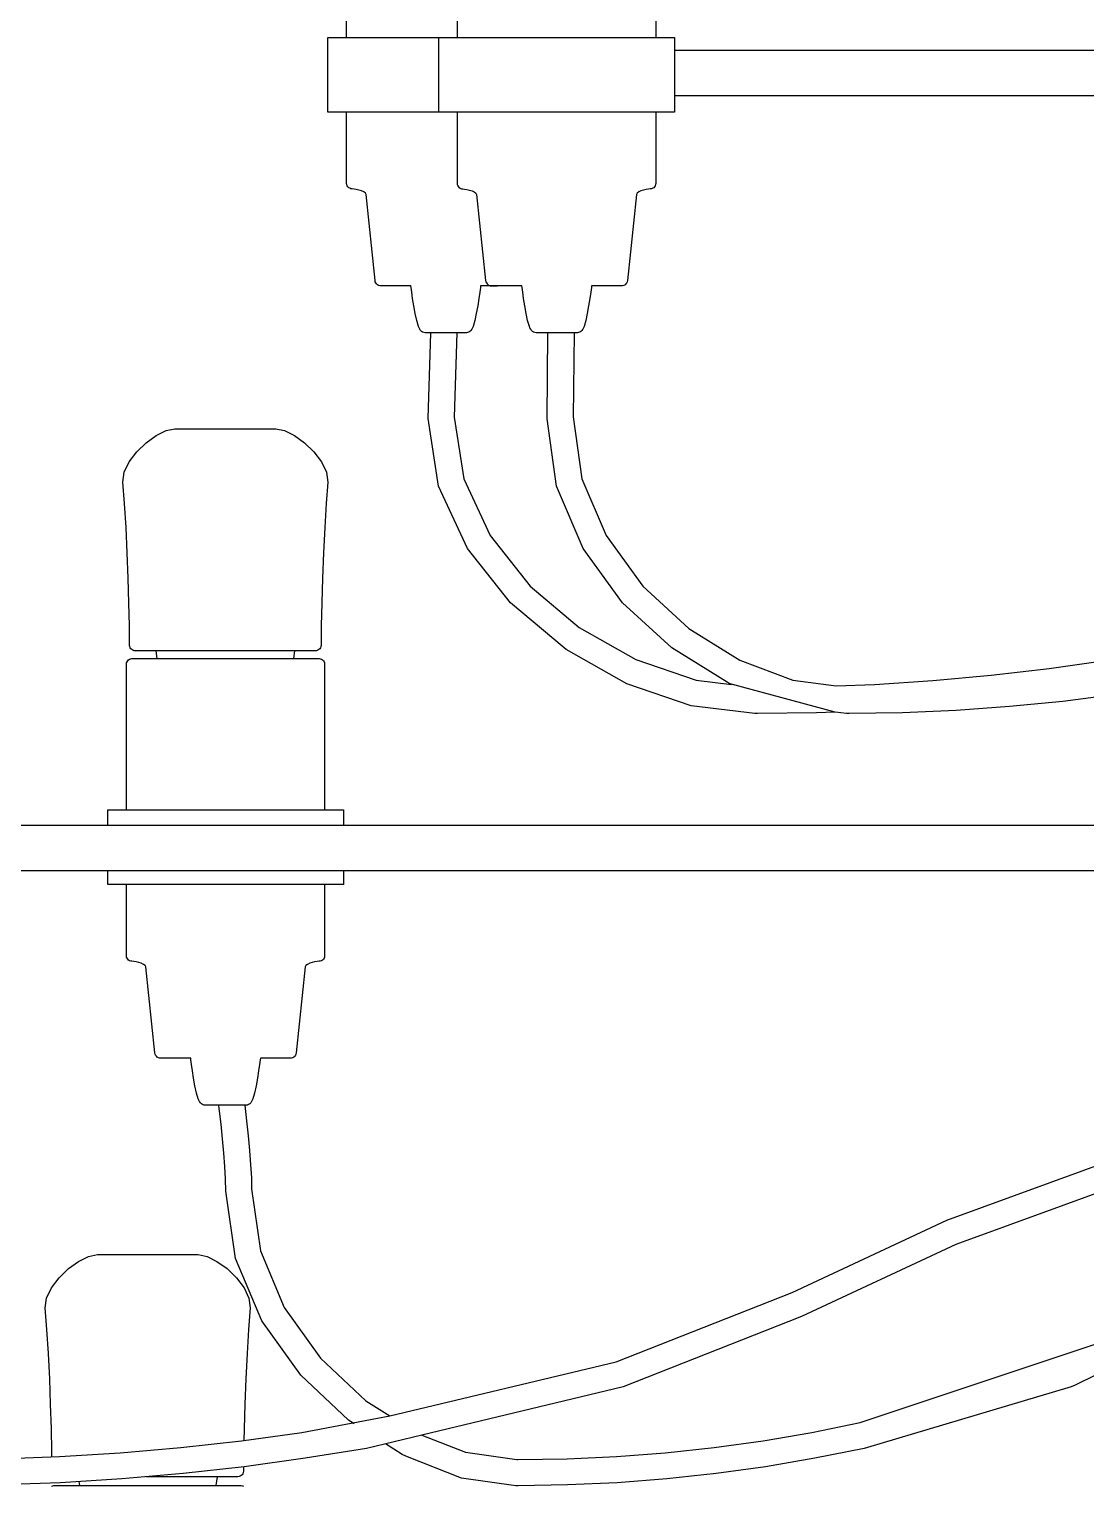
# Model space of a CAD drawing. Header units: millimetres. Extents: x 112 to 8820, y -2365 to 5002.
# Drawn here: x 1287.5 to 1413.1, y -438.8 to -265.7 of the extents above; entities that cross this region are included whole.
import ezdxf

# ---------------------------------------------------------------- set-up
doc = ezdxf.new("R2010")
doc.units = ezdxf.units.MM

# ---------------------------------------------------------------- blocks, each defined once
blk = doc.blocks.new('2097-30_el')
at = {"extrusion": (-1.84531e-18, -0.001462, 0.999999)}
for p, q in [((-30.821, 39.732, 0.058), (-30.821, 41.465, 0.061)), ((-27.147, 41.465, 0.061), (-27.147, 39.732, 0.058)), ((-30.821, 38.001, 0.056), (-30.821, 38.845, 0.057)), ((-27.147, 38.845, 0.057), (-27.147, 38.001, 0.056)), ((-30.819, 37.986, 0.056), (-30.821, 38.001, 0.056)), ((-30.814, 37.972, 0.056), (-30.819, 37.986, 0.056)), ((-30.806, 37.96, 0.056), (-30.814, 37.972, 0.056)), ((-30.796, 37.949, 0.055), (-30.806, 37.96, 0.056)), ((-30.784, 37.942, 0.055), (-30.796, 37.949, 0.055)), ((-30.77, 37.937, 0.055), (-30.784, 37.942, 0.055)), ((-30.755, 37.935, 0.055), (-30.77, 37.937, 0.055)), ((-30.733, 37.933, 0.055), (-30.755, 37.935, 0.055)), ((-30.706, 37.929, 0.055), (-30.733, 37.933, 0.055)), ((-30.675, 37.921, 0.055), (-30.706, 37.929, 0.055)), ((-30.644, 37.911, 0.055), (-30.675, 37.921, 0.055)), ((-30.618, 37.899, 0.055), (-30.644, 37.911, 0.055)), ((-27.324, 37.911, 0.055), (-27.35, 37.899, 0.055)), ((-27.293, 37.921, 0.055), (-27.324, 37.911, 0.055)), ((-27.262, 37.929, 0.055), (-27.293, 37.921, 0.055)), ((-27.235, 37.933, 0.055), (-27.262, 37.929, 0.055)), ((-27.213, 37.935, 0.055), (-27.235, 37.933, 0.055)), ((-27.198, 37.937, 0.055), (-27.213, 37.935, 0.055)), ((-27.184, 37.942, 0.055), (-27.198, 37.937, 0.055)), ((-27.172, 37.949, 0.055), (-27.184, 37.942, 0.055)), ((-27.161, 37.96, 0.056), (-27.172, 37.949, 0.055)), ((-27.154, 37.972, 0.056), (-27.161, 37.96, 0.056)), ((-27.149, 37.986, 0.056), (-27.154, 37.972, 0.056)), ((-27.147, 38.001, 0.056), (-27.149, 37.986, 0.056)), ((-30.598, 37.885, 0.055), (-30.618, 37.899, 0.055)), ((-30.59, 37.87, 0.055), (-30.598, 37.885, 0.055)), ((-30.484, 36.847, 0.054), (-30.59, 37.87, 0.055)), ((-27.378, 37.87, 0.055), (-27.484, 36.847, 0.054)), ((-27.37, 37.885, 0.055), (-27.378, 37.87, 0.055)), ((-27.35, 37.899, 0.055), (-27.37, 37.885, 0.055)), ((-30.481, 36.832, 0.054), (-30.484, 36.847, 0.054)), ((-30.474, 36.818, 0.054), (-30.481, 36.832, 0.054)), ((-30.465, 36.806, 0.054), (-30.474, 36.818, 0.054)), ((-30.454, 36.796, 0.054), (-30.465, 36.806, 0.054)), ((-30.441, 36.789, 0.054), (-30.454, 36.796, 0.054)), ((-30.427, 36.784, 0.054), (-30.441, 36.789, 0.054)), ((-30.411, 36.782, 0.054), (-30.427, 36.784, 0.054)), ((-30.397, 36.782, 0.054), (-30.411, 36.782, 0.054)), ((-30.349, 36.782, 0.054), (-30.397, 36.782, 0.054)), ((-30.27, 36.782, 0.054), (-30.349, 36.782, 0.054)), ((-30.164, 36.782, 0.054), (-30.27, 36.782, 0.054)), ((-30.057, 36.782, 0.054), (-30.164, 36.782, 0.054)), ((-30.055, 36.763, 0.054), (-30.057, 36.782, 0.054)), ((-30.048, 36.71, 0.054), (-30.055, 36.763, 0.054)), ((-30.037, 36.635, 0.054), (-30.048, 36.71, 0.054)), ((-29.239, 36.71, 0.054), (-29.25, 36.635, 0.054)), ((-29.232, 36.763, 0.054), (-29.239, 36.71, 0.054)), ((-29.229, 36.782, 0.054), (-29.232, 36.763, 0.054)), ((-29.136, 36.782, 0.054), (-29.229, 36.782, 0.054)), ((-29.093, 36.782, 0.054), (-29.136, 36.782, 0.054)), ((-29.078, 36.782, 0.054), (-29.093, 36.782, 0.054)), ((-29.03, 36.782, 0.054), (-29.078, 36.782, 0.054)), ((-28.951, 36.782, 0.054), (-29.03, 36.782, 0.054)), ((-28.845, 36.782, 0.054), (-28.951, 36.782, 0.054)), ((-28.739, 36.782, 0.054), (-28.845, 36.782, 0.054)), ((-28.736, 36.763, 0.054), (-28.739, 36.782, 0.054)), ((-28.729, 36.71, 0.054), (-28.736, 36.763, 0.054)), ((-28.718, 36.635, 0.054), (-28.729, 36.71, 0.054)), ((-27.92, 36.71, 0.054), (-27.931, 36.635, 0.054)), ((-27.913, 36.763, 0.054), (-27.92, 36.71, 0.054)), ((-27.91, 36.782, 0.054), (-27.913, 36.763, 0.054)), ((-27.817, 36.782, 0.054), (-27.91, 36.782, 0.054)), ((-27.708, 36.782, 0.054), (-27.817, 36.782, 0.054)), ((-27.627, 36.782, 0.054), (-27.708, 36.782, 0.054)), ((-27.575, 36.782, 0.054), (-27.627, 36.782, 0.054)), ((-27.556, 36.782, 0.054), (-27.575, 36.782, 0.054)), ((-27.541, 36.784, 0.054), (-27.556, 36.782, 0.054)), ((-27.526, 36.789, 0.054), (-27.541, 36.784, 0.054)), ((-27.513, 36.796, 0.054), (-27.526, 36.789, 0.054)), ((-27.502, 36.806, 0.054), (-27.513, 36.796, 0.054)), ((-27.493, 36.818, 0.054), (-27.502, 36.806, 0.054)), ((-27.487, 36.832, 0.054), (-27.493, 36.818, 0.054)), ((-27.484, 36.847, 0.054), (-27.487, 36.832, 0.054)), ((-30.023, 36.547, 0.053), (-30.037, 36.635, 0.054)), ((-30.007, 36.455, 0.053), (-30.023, 36.547, 0.053)), ((-29.263, 36.547, 0.053), (-29.28, 36.455, 0.053)), ((-29.25, 36.635, 0.054), (-29.263, 36.547, 0.053)), ((-28.704, 36.547, 0.053), (-28.718, 36.635, 0.054)), ((-28.688, 36.455, 0.053), (-28.704, 36.547, 0.053)), ((-27.945, 36.547, 0.053), (-27.961, 36.455, 0.053)), ((-27.931, 36.635, 0.054), (-27.945, 36.547, 0.053)), ((-29.988, 36.37, 0.053), (-30.007, 36.455, 0.053)), ((-29.969, 36.301, 0.053), (-29.988, 36.37, 0.053)), ((-29.298, 36.37, 0.053), (-29.318, 36.301, 0.053)), ((-29.28, 36.455, 0.053), (-29.298, 36.37, 0.053)), ((-28.67, 36.37, 0.053), (-28.688, 36.455, 0.053)), ((-28.65, 36.301, 0.053), (-28.67, 36.37, 0.053)), ((-27.98, 36.37, 0.053), (-27.999, 36.301, 0.053)), ((-27.961, 36.455, 0.053), (-27.98, 36.37, 0.053)), ((-29.961, 36.284, 0.053), (-29.969, 36.301, 0.053)), ((-29.953, 36.268, 0.053), (-29.961, 36.284, 0.053)), ((-29.942, 36.254, 0.053), (-29.953, 36.268, 0.053)), ((-29.93, 36.242, 0.053), (-29.942, 36.254, 0.053)), ((-29.918, 36.233, 0.053), (-29.93, 36.242, 0.053)), ((-29.903, 36.228, 0.053), (-29.918, 36.233, 0.053)), ((-29.888, 36.226, 0.053), (-29.903, 36.228, 0.053)), ((-29.884, 36.226, 0.053), (-29.888, 36.226, 0.053)), ((-29.868, 36.226, 0.053), (-29.884, 36.226, 0.053)), ((-29.843, 36.226, 0.053), (-29.868, 36.226, 0.053)), ((-29.809, 36.226, 0.053), (-29.843, 36.226, 0.053)), ((-29.768, 36.226, 0.053), (-29.809, 36.226, 0.053)), ((-29.722, 36.226, 0.053), (-29.768, 36.226, 0.053)), ((-29.672, 36.226, 0.053), (-29.722, 36.226, 0.053)), ((-29.621, 36.226, 0.053), (-29.672, 36.226, 0.053)), ((-29.57, 36.226, 0.053), (-29.621, 36.226, 0.053)), ((-29.523, 36.226, 0.053), (-29.57, 36.226, 0.053)), ((-29.481, 36.226, 0.053), (-29.523, 36.226, 0.053)), ((-29.447, 36.226, 0.053), (-29.481, 36.226, 0.053)), ((-29.42, 36.226, 0.053), (-29.447, 36.226, 0.053)), ((-29.404, 36.226, 0.053), (-29.42, 36.226, 0.053)), ((-29.398, 36.226, 0.053), (-29.404, 36.226, 0.053)), ((-29.383, 36.228, 0.053), (-29.398, 36.226, 0.053)), ((-29.369, 36.233, 0.053), (-29.383, 36.228, 0.053)), ((-29.356, 36.242, 0.053), (-29.369, 36.233, 0.053)), ((-29.344, 36.254, 0.053), (-29.356, 36.242, 0.053)), ((-29.334, 36.268, 0.053), (-29.344, 36.254, 0.053)), ((-29.325, 36.284, 0.053), (-29.334, 36.268, 0.053)), ((-29.318, 36.301, 0.053), (-29.325, 36.284, 0.053)), ((-28.643, 36.284, 0.053), (-28.65, 36.301, 0.053)), ((-28.634, 36.268, 0.053), (-28.643, 36.284, 0.053)), ((-28.624, 36.254, 0.053), (-28.634, 36.268, 0.053)), ((-28.612, 36.242, 0.053), (-28.624, 36.254, 0.053)), ((-28.599, 36.233, 0.053), (-28.612, 36.242, 0.053)), ((-28.585, 36.228, 0.053), (-28.599, 36.233, 0.053)), ((-28.57, 36.226, 0.053), (-28.585, 36.228, 0.053)), ((-28.565, 36.226, 0.053), (-28.57, 36.226, 0.053)), ((-28.55, 36.226, 0.053), (-28.565, 36.226, 0.053)), ((-28.525, 36.226, 0.053), (-28.55, 36.226, 0.053)), ((-28.491, 36.226, 0.053), (-28.525, 36.226, 0.053)), ((-28.45, 36.226, 0.053), (-28.491, 36.226, 0.053)), ((-28.403, 36.226, 0.053), (-28.45, 36.226, 0.053)), ((-28.353, 36.226, 0.053), (-28.403, 36.226, 0.053)), ((-28.302, 36.226, 0.053), (-28.353, 36.226, 0.053)), ((-28.252, 36.226, 0.053), (-28.302, 36.226, 0.053)), ((-28.204, 36.226, 0.053), (-28.252, 36.226, 0.053)), ((-28.163, 36.226, 0.053), (-28.204, 36.226, 0.053)), ((-28.128, 36.226, 0.053), (-28.163, 36.226, 0.053)), ((-28.102, 36.226, 0.053), (-28.128, 36.226, 0.053)), ((-28.085, 36.226, 0.053), (-28.102, 36.226, 0.053)), ((-28.079, 36.226, 0.053), (-28.085, 36.226, 0.053)), ((-28.064, 36.228, 0.053), (-28.079, 36.226, 0.053)), ((-28.05, 36.233, 0.053), (-28.064, 36.228, 0.053)), ((-28.037, 36.242, 0.053), (-28.05, 36.233, 0.053)), ((-28.026, 36.254, 0.053), (-28.037, 36.242, 0.053)), ((-28.015, 36.268, 0.053), (-28.026, 36.254, 0.053)), ((-28.006, 36.284, 0.053), (-28.015, 36.268, 0.053)), ((-27.999, 36.301, 0.053), (-28.006, 36.284, 0.053))]:
    blk.add_line(p, q, dxfattribs=at)
at = {"extrusion": (1.84531e-18, -0.001462, 0.999999)}
for p, q in [((-29.508, 41.465, 0.061), (-29.508, 39.732, 0.058)), ((-29.508, 38.845, 0.057), (-29.508, 38.001, 0.056)), ((-29.508, 38.001, 0.056), (-29.506, 37.986, 0.056)), ((-29.506, 37.986, 0.056), (-29.501, 37.972, 0.056)), ((-29.501, 37.972, 0.056), (-29.493, 37.96, 0.056)), ((-29.493, 37.96, 0.056), (-29.483, 37.949, 0.055)), ((-29.483, 37.949, 0.055), (-29.471, 37.942, 0.055)), ((-29.471, 37.942, 0.055), (-29.457, 37.937, 0.055)), ((-29.457, 37.937, 0.055), (-29.442, 37.935, 0.055)), ((-29.442, 37.935, 0.055), (-29.42, 37.933, 0.055)), ((-29.42, 37.933, 0.055), (-29.393, 37.929, 0.055)), ((-29.393, 37.929, 0.055), (-29.362, 37.921, 0.055)), ((-29.362, 37.921, 0.055), (-29.331, 37.911, 0.055)), ((-29.331, 37.911, 0.055), (-29.305, 37.899, 0.055)), ((-29.305, 37.899, 0.055), (-29.285, 37.885, 0.055)), ((-29.285, 37.885, 0.055), (-29.277, 37.87, 0.055)), ((-29.277, 37.87, 0.055), (-29.171, 36.847, 0.054)), ((-29.171, 36.847, 0.054), (-29.168, 36.832, 0.054)), ((-29.168, 36.832, 0.054), (-29.161, 36.818, 0.054)), ((-29.161, 36.818, 0.054), (-29.153, 36.806, 0.054)), ((-29.153, 36.806, 0.054), (-29.141, 36.796, 0.054)), ((-29.141, 36.796, 0.054), (-29.129, 36.789, 0.054)), ((-29.129, 36.789, 0.054), (-29.114, 36.784, 0.054)), ((-29.114, 36.784, 0.054), (-29.099, 36.782, 0.054)), ((-29.099, 36.782, 0.054), (-29.08, 36.782, 0.054)), ((-29.08, 36.782, 0.054), (-29.028, 36.782, 0.054))]:
    blk.add_line(p, q, dxfattribs=at)
at = {"extrusion": (2.53485e-19, -0.001462, 0.999999)}
for p, q in [((-31.044, 38.845, 0.057), (-31.044, 39.732, 0.058)), ((-31.044, 39.732, 0.058), (-31.017, 39.732, 0.058)), ((-31.044, 38.845, 0.057), (-31.044, 39.732, 0.058)), ((-31.044, 39.732, 0.058), (-31.017, 39.732, 0.058)), ((-31.017, 39.732, 0.058), (-30.93, 39.732, 0.058)), ((-31.017, 39.732, 0.058), (-30.93, 39.732, 0.058)), ((-30.93, 39.732, 0.058), (-30.786, 39.732, 0.058)), ((-30.93, 39.732, 0.058), (-30.786, 39.732, 0.058)), ((-30.786, 39.732, 0.058), (-30.593, 39.732, 0.058)), ((-30.786, 39.732, 0.058), (-30.593, 39.732, 0.058)), ((-30.593, 39.732, 0.058), (-30.358, 39.732, 0.058)), ((-30.593, 39.732, 0.058), (-30.358, 39.732, 0.058)), ((-30.358, 39.732, 0.058), (-30.092, 39.732, 0.058)), ((-30.358, 39.732, 0.058), (-30.092, 39.732, 0.058)), ((-30.092, 39.732, 0.058), (-29.806, 39.732, 0.058)), ((-30.092, 39.732, 0.058), (-29.806, 39.732, 0.058)), ((-29.806, 39.732, 0.058), (-29.725, 39.732, 0.058)), ((-29.806, 39.732, 0.058), (-29.725, 39.732, 0.058)), ((-29.725, 39.732, 0.058), (-29.698, 39.732, 0.058)), ((-29.725, 39.732, 0.058), (-29.698, 39.732, 0.058)), ((-29.698, 39.732, 0.058), (-29.611, 39.732, 0.058)), ((-29.698, 39.732, 0.058), (-29.611, 39.732, 0.058)), ((-29.611, 39.732, 0.058), (-29.467, 39.732, 0.058)), ((-29.611, 39.732, 0.058), (-29.467, 39.732, 0.058)), ((-29.467, 39.732, 0.058), (-29.274, 39.732, 0.058)), ((-29.467, 39.732, 0.058), (-29.274, 39.732, 0.058)), ((-29.274, 39.732, 0.058), (-29.039, 39.732, 0.058)), ((-29.274, 39.732, 0.058), (-29.039, 39.732, 0.058)), ((-29.039, 39.732, 0.058), (-28.773, 39.732, 0.058)), ((-29.039, 39.732, 0.058), (-28.773, 39.732, 0.058)), ((-28.773, 39.732, 0.058), (-28.488, 39.732, 0.058)), ((-28.773, 39.732, 0.058), (-28.488, 39.732, 0.058)), ((-28.488, 39.732, 0.058), (-28.195, 39.732, 0.058)), ((-28.488, 39.732, 0.058), (-28.195, 39.732, 0.058)), ((-28.195, 39.732, 0.058), (-27.908, 39.732, 0.058)), ((-28.195, 39.732, 0.058), (-27.908, 39.732, 0.058)), ((-27.908, 39.732, 0.058), (-27.639, 39.732, 0.058)), ((-27.908, 39.732, 0.058), (-27.639, 39.732, 0.058)), ((-27.639, 39.732, 0.058), (-27.4, 39.732, 0.058)), ((-27.639, 39.732, 0.058), (-27.4, 39.732, 0.058)), ((-27.4, 39.732, 0.058), (-27.201, 39.732, 0.058)), ((-27.4, 39.732, 0.058), (-27.201, 39.732, 0.058)), ((-27.201, 39.732, 0.058), (-27.052, 39.732, 0.058)), ((-27.201, 39.732, 0.058), (-27.052, 39.732, 0.058)), ((-27.052, 39.732, 0.058), (-26.958, 39.732, 0.058)), ((-27.052, 39.732, 0.058), (-26.958, 39.732, 0.058)), ((-26.958, 39.732, 0.058), (-26.924, 39.732, 0.058)), ((-26.958, 39.732, 0.058), (-26.924, 39.732, 0.058)), ((-26.924, 39.732, 0.058), (-26.924, 39.582, 0.058)), ((-26.924, 39.732, 0.058), (-26.924, 38.845, 0.057)), ((-26.924, 39.582, 0.058), (-2.719, 39.582, 0.058)), ((-26.924, 39.582, 0.058), (-2.546, 39.582, 0.058)), ((-2.719, 39.041, 0.057), (-26.924, 39.041, 0.057)), ((-2.538, 39.041, 0.057), (-26.924, 39.041, 0.057)), ((-31.017, 38.845, 0.057), (-31.044, 38.845, 0.057)), ((-31.017, 38.845, 0.057), (-31.044, 38.845, 0.057)), ((-30.93, 38.845, 0.057), (-31.017, 38.845, 0.057)), ((-30.93, 38.845, 0.057), (-31.017, 38.845, 0.057)), ((-30.786, 38.845, 0.057), (-30.93, 38.845, 0.057)), ((-30.786, 38.845, 0.057), (-30.93, 38.845, 0.057)), ((-30.593, 38.845, 0.057), (-30.786, 38.845, 0.057)), ((-30.593, 38.845, 0.057), (-30.786, 38.845, 0.057)), ((-30.358, 38.845, 0.057), (-30.593, 38.845, 0.057)), ((-30.358, 38.845, 0.057), (-30.593, 38.845, 0.057)), ((-30.092, 38.845, 0.057), (-30.358, 38.845, 0.057)), ((-30.092, 38.845, 0.057), (-30.358, 38.845, 0.057)), ((-29.806, 38.845, 0.057), (-30.092, 38.845, 0.057)), ((-29.806, 38.845, 0.057), (-30.092, 38.845, 0.057)), ((-29.725, 38.845, 0.057), (-29.806, 38.845, 0.057)), ((-29.725, 38.845, 0.057), (-29.806, 38.845, 0.057)), ((-29.698, 38.845, 0.057), (-29.725, 38.845, 0.057)), ((-29.698, 38.845, 0.057), (-29.725, 38.845, 0.057)), ((-29.611, 38.845, 0.057), (-29.698, 38.845, 0.057)), ((-29.611, 38.845, 0.057), (-29.698, 38.845, 0.057)), ((-29.467, 38.845, 0.057), (-29.611, 38.845, 0.057)), ((-29.467, 38.845, 0.057), (-29.611, 38.845, 0.057)), ((-29.274, 38.845, 0.057), (-29.467, 38.845, 0.057)), ((-29.274, 38.845, 0.057), (-29.467, 38.845, 0.057)), ((-29.039, 38.845, 0.057), (-29.274, 38.845, 0.057)), ((-29.039, 38.845, 0.057), (-29.274, 38.845, 0.057)), ((-28.773, 38.845, 0.057), (-29.039, 38.845, 0.057)), ((-28.773, 38.845, 0.057), (-29.039, 38.845, 0.057)), ((-28.488, 38.845, 0.057), (-28.773, 38.845, 0.057)), ((-28.488, 38.845, 0.057), (-28.773, 38.845, 0.057)), ((-28.434, 38.845, 0.057), (-28.488, 38.845, 0.057)), ((-28.434, 38.845, 0.057), (-28.488, 38.845, 0.057)), ((-28.243, 38.845, 0.057), (-28.434, 38.845, 0.057)), ((-28.243, 38.845, 0.057), (-28.434, 38.845, 0.057)), ((-28.195, 38.845, 0.057), (-28.243, 38.845, 0.057)), ((-28.243, 38.845, 0.057), (-28.243, 38.845, 0.057)), ((-28.195, 38.845, 0.057), (-28.243, 38.845, 0.057)), ((-28.243, 38.845, 0.057), (-28.243, 38.845, 0.057)), ((-27.908, 38.845, 0.057), (-28.195, 38.845, 0.057)), ((-27.908, 38.845, 0.057), (-28.195, 38.845, 0.057)), ((-27.61, 38.845, 0.057), (-27.908, 38.845, 0.057)), ((-27.61, 38.845, 0.057), (-27.908, 38.845, 0.057)), ((-27.4, 38.845, 0.057), (-27.61, 38.845, 0.057)), ((-27.4, 38.845, 0.057), (-27.61, 38.845, 0.057)), ((-27.201, 38.845, 0.057), (-27.4, 38.845, 0.057)), ((-27.201, 38.845, 0.057), (-27.4, 38.845, 0.057)), ((-27.052, 38.845, 0.057), (-27.201, 38.845, 0.057)), ((-27.052, 38.845, 0.057), (-27.201, 38.845, 0.057)), ((-26.958, 38.845, 0.057), (-27.052, 38.845, 0.057)), ((-26.958, 38.845, 0.057), (-27.052, 38.845, 0.057)), ((-26.924, 38.845, 0.057), (-26.958, 38.845, 0.057)), ((-26.924, 38.845, 0.057), (-26.958, 38.845, 0.057)), ((-33.66, 30.376, 0.044), (-33.66, 30.556, 0.045)), ((-33.66, 30.556, 0.045), (-33.637, 30.556, 0.045)), ((-33.66, 30.376, 0.044), (-33.66, 30.556, 0.045)), ((-33.66, 30.556, 0.045), (-33.637, 30.556, 0.045)), ((-33.637, 30.556, 0.045), (-33.554, 30.556, 0.045)), ((-33.637, 30.556, 0.045), (-33.554, 30.556, 0.045)), ((-33.554, 30.556, 0.045), (-33.415, 30.556, 0.045)), ((-33.554, 30.556, 0.045), (-33.415, 30.556, 0.045)), ((-33.415, 30.556, 0.045), (-33.224, 30.556, 0.045)), ((-33.415, 30.556, 0.045), (-33.224, 30.556, 0.045)), ((-33.224, 30.556, 0.045), (-32.992, 30.556, 0.045)), ((-33.224, 30.556, 0.045), (-32.992, 30.556, 0.045)), ((-32.992, 30.556, 0.045), (-32.728, 30.556, 0.045)), ((-32.992, 30.556, 0.045), (-32.728, 30.556, 0.045)), ((-32.728, 30.556, 0.045), (-32.443, 30.556, 0.045)), ((-32.728, 30.556, 0.045), (-32.443, 30.556, 0.045)), ((-32.443, 30.556, 0.045), (-32.15, 30.556, 0.045)), ((-32.443, 30.556, 0.045), (-32.15, 30.556, 0.045)), ((-32.15, 30.556, 0.045), (-31.863, 30.556, 0.045)), ((-32.15, 30.556, 0.045), (-31.863, 30.556, 0.045)), ((-31.863, 30.556, 0.045), (-31.592, 30.556, 0.045)), ((-31.863, 30.556, 0.045), (-31.592, 30.556, 0.045)), ((-31.592, 30.556, 0.045), (-31.351, 30.556, 0.045)), ((-31.592, 30.556, 0.045), (-31.351, 30.556, 0.045)), ((-31.351, 30.556, 0.045), (-31.149, 30.556, 0.045)), ((-31.351, 30.556, 0.045), (-31.149, 30.556, 0.045)), ((-31.149, 30.556, 0.045), (-30.996, 30.556, 0.045)), ((-31.149, 30.556, 0.045), (-30.996, 30.556, 0.045)), ((-30.996, 30.556, 0.045), (-30.898, 30.556, 0.045)), ((-30.996, 30.556, 0.045), (-30.898, 30.556, 0.045)), ((-30.898, 30.556, 0.045), (-30.86, 30.556, 0.045)), ((-30.898, 30.556, 0.045), (-30.86, 30.556, 0.045)), ((-30.86, 30.556, 0.045), (-30.86, 30.376, 0.044)), ((-30.86, 30.556, 0.045), (-30.86, 30.376, 0.044)), ((-38.498, 30.376, 0.044), (-33.66, 30.376, 0.044)), ((-38.498, 30.376, 0.044), (-33.66, 30.376, 0.044)), ((-33.66, 30.376, 0.044), (-9.038, 30.376, 0.044)), ((-30.86, 30.376, 0.044), (-9.038, 30.376, 0.044)), ((-33.66, 29.835, 0.044), (-38.498, 29.835, 0.044)), ((-33.66, 29.835, 0.044), (-38.498, 29.835, 0.044)), ((-9.038, 29.835, 0.044), (-33.66, 29.835, 0.044)), ((-33.66, 29.669, 0.043), (-33.66, 29.835, 0.044)), ((-9.038, 29.835, 0.044), (-33.66, 29.835, 0.044)), ((-33.66, 29.669, 0.043), (-33.66, 29.835, 0.044)), ((-30.86, 29.835, 0.044), (-30.86, 29.669, 0.043)), ((-30.86, 29.835, 0.044), (-30.86, 29.669, 0.043)), ((-33.637, 29.669, 0.043), (-33.66, 29.669, 0.043)), ((-33.637, 29.669, 0.043), (-33.66, 29.669, 0.043)), ((-33.554, 29.669, 0.043), (-33.637, 29.669, 0.043)), ((-33.554, 29.669, 0.043), (-33.637, 29.669, 0.043)), ((-33.415, 29.669, 0.043), (-33.554, 29.669, 0.043)), ((-33.415, 29.669, 0.043), (-33.554, 29.669, 0.043)), ((-33.224, 29.669, 0.043), (-33.415, 29.669, 0.043)), ((-33.224, 29.669, 0.043), (-33.415, 29.669, 0.043)), ((-32.992, 29.669, 0.043), (-33.224, 29.669, 0.043)), ((-32.992, 29.669, 0.043), (-33.224, 29.669, 0.043)), ((-32.728, 29.669, 0.043), (-32.992, 29.669, 0.043)), ((-32.728, 29.669, 0.043), (-32.992, 29.669, 0.043)), ((-32.443, 29.669, 0.043), (-32.728, 29.669, 0.043)), ((-32.443, 29.669, 0.043), (-32.728, 29.669, 0.043)), ((-32.15, 29.669, 0.043), (-32.443, 29.669, 0.043)), ((-32.15, 29.669, 0.043), (-32.443, 29.669, 0.043)), ((-31.863, 29.669, 0.043), (-32.15, 29.669, 0.043)), ((-31.863, 29.669, 0.043), (-32.15, 29.669, 0.043)), ((-31.592, 29.669, 0.043), (-31.863, 29.669, 0.043)), ((-31.592, 29.669, 0.043), (-31.863, 29.669, 0.043)), ((-31.351, 29.669, 0.043), (-31.592, 29.669, 0.043)), ((-31.351, 29.669, 0.043), (-31.592, 29.669, 0.043)), ((-31.149, 29.669, 0.043), (-31.351, 29.669, 0.043)), ((-31.149, 29.669, 0.043), (-31.351, 29.669, 0.043)), ((-30.996, 29.669, 0.043), (-31.149, 29.669, 0.043)), ((-30.996, 29.669, 0.043), (-31.149, 29.669, 0.043)), ((-30.898, 29.669, 0.043), (-30.996, 29.669, 0.043)), ((-30.898, 29.669, 0.043), (-30.996, 29.669, 0.043)), ((-30.86, 29.669, 0.043), (-30.898, 29.669, 0.043)), ((-30.86, 29.669, 0.043), (-30.898, 29.669, 0.043))]:
    blk.add_line(p, q, dxfattribs=at)
at = {"extrusion": (-2.53485e-19, -0.001462, 0.999999)}
blk.add_line((-29.731, 39.732, 0.058), (-29.731, 38.845, 0.057), dxfattribs=at)
at = {"extrusion": (6.18747e-19, -0.001462, 0.999999)}
for p, q in [((-29.854, 35.207, 0.051), (-29.822, 36.226, 0.053)), ((-29.513, 36.226, 0.053), (-29.544, 35.224, 0.052)), ((-28.44, 35.205, 0.051), (-28.429, 36.226, 0.053)), ((-28.119, 36.226, 0.053), (-28.13, 35.226, 0.052)), ((-29.73, 34.403, 0.05), (-29.854, 35.207, 0.051)), ((-29.544, 35.224, 0.052), (-29.43, 34.489, 0.05)), ((-28.326, 34.403, 0.05), (-28.44, 35.205, 0.051)), ((-28.13, 35.226, 0.052), (-28.026, 34.49, 0.05)), ((-29.43, 34.489, 0.05), (-29.117, 33.816, 0.049)), ((-28.026, 34.49, 0.05), (-27.739, 33.816, 0.049)), ((-29.386, 33.664, 0.049), (-29.73, 34.403, 0.05)), ((-28.011, 33.663, 0.049), (-28.326, 34.403, 0.05)), ((-29.117, 33.816, 0.049), (-28.64, 33.215, 0.049)), ((-27.739, 33.816, 0.049), (-27.302, 33.216, 0.049)), ((-28.873, 33.018, 0.048), (-29.386, 33.664, 0.049)), ((-27.541, 33.016, 0.048), (-28.011, 33.663, 0.049)), ((-28.64, 33.215, 0.049), (-28.058, 32.726, 0.048)), ((-27.302, 33.216, 0.049), (-26.753, 32.711, 0.048)), ((-28.236, 32.482, 0.047), (-28.873, 33.018, 0.048)), ((-26.958, 32.481, 0.047), (-27.541, 33.016, 0.048)), ((-28.058, 32.726, 0.048), (-27.383, 32.344, 0.047)), ((-26.753, 32.711, 0.048), (-26.149, 32.336, 0.047)), ((-28.213, 32.464, 0.047), (-28.236, 32.482, 0.047)), ((-27.49, 32.055, 0.047), (-28.213, 32.464, 0.047)), ((-26.301, 32.074, 0.047), (-26.958, 32.481, 0.047)), ((-27.383, 32.344, 0.047), (-26.669, 32.099, 0.047)), ((-26.149, 32.336, 0.047), (-25.517, 32.099, 0.047)), ((-23.162, 32.157, 0.047), (-22.471, 32.237, 0.047)), ((-22.471, 32.237, 0.047), (-21.781, 32.336, 0.047)), ((-26.727, 31.794, 0.046), (-27.49, 32.055, 0.047)), ((-26.669, 32.099, 0.047), (-26.246, 32.048, 0.047)), ((-26.264, 32.055, 0.047), (-26.301, 32.074, 0.047)), ((-25.014, 31.72, 0.046), (-26.264, 32.055, 0.047)), ((-25.517, 32.099, 0.047), (-25.005, 32.031, 0.047)), ((-25.005, 32.031, 0.047), (-24.548, 32.049, 0.047)), ((-24.548, 32.049, 0.047), (-23.854, 32.094, 0.047)), ((-23.854, 32.094, 0.047), (-23.162, 32.157, 0.047)), ((-22.309, 31.847, 0.047), (-22.943, 31.784, 0.046)), ((-21.676, 31.929, 0.047), (-22.309, 31.847, 0.047)), ((-25.971, 31.702, 0.046), (-26.727, 31.794, 0.046)), ((-25.938, 31.702, 0.046), (-25.971, 31.702, 0.046)), ((-25.237, 31.711, 0.046), (-25.938, 31.702, 0.046)), ((-25.014, 31.72, 0.046), (-25.237, 31.711, 0.046)), ((-24.881, 31.702, 0.046), (-25.014, 31.72, 0.046)), ((-24.851, 31.702, 0.046), (-24.881, 31.702, 0.046)), ((-24.215, 31.711, 0.046), (-24.851, 31.702, 0.046)), ((-23.579, 31.739, 0.046), (-24.215, 31.711, 0.046)), ((-22.943, 31.784, 0.046), (-23.579, 31.739, 0.046))]:
    blk.add_line(p, q, dxfattribs=at)
at = {"extrusion": (-6.81458e-18, -0.001462, 0.999999)}
for p, q in [((-33.205, 34.919, 0.051), (-33.085, 35.006, 0.051)), ((-33.085, 35.006, 0.051), (-32.967, 35.064, 0.051)), ((-32.967, 35.064, 0.051), (-32.862, 35.086, 0.051)), ((-32.862, 35.086, 0.051), (-32.855, 35.086, 0.051)), ((-32.855, 35.086, 0.051), (-32.811, 35.086, 0.051)), ((-32.811, 35.086, 0.051), (-32.732, 35.086, 0.051)), ((-32.732, 35.086, 0.051), (-32.624, 35.086, 0.051)), ((-32.624, 35.086, 0.051), (-32.494, 35.086, 0.051)), ((-32.494, 35.086, 0.051), (-32.349, 35.086, 0.051)), ((-32.349, 35.086, 0.051), (-32.198, 35.086, 0.051)), ((-32.198, 35.086, 0.051), (-32.052, 35.086, 0.051)), ((-32.052, 35.086, 0.051), (-31.919, 35.086, 0.051)), ((-31.919, 35.086, 0.051), (-31.808, 35.086, 0.051)), ((-31.808, 35.086, 0.051), (-31.725, 35.086, 0.051)), ((-31.725, 35.086, 0.051), (-31.676, 35.086, 0.051)), ((-31.676, 35.086, 0.051), (-31.664, 35.086, 0.051)), ((-31.664, 35.086, 0.051), (-31.559, 35.064, 0.051)), ((-31.559, 35.064, 0.051), (-31.441, 35.006, 0.051)), ((-31.441, 35.006, 0.051), (-31.321, 34.919, 0.051)), ((-33.407, 34.693, 0.051), (-33.316, 34.812, 0.051)), ((-33.316, 34.812, 0.051), (-33.205, 34.919, 0.051)), ((-31.321, 34.919, 0.051), (-31.209, 34.812, 0.051)), ((-31.209, 34.812, 0.051), (-31.119, 34.693, 0.051)), ((-33.465, 34.57, 0.051), (-33.407, 34.693, 0.051)), ((-31.119, 34.693, 0.051), (-31.06, 34.57, 0.051)), ((-33.48, 34.452, 0.05), (-33.465, 34.57, 0.051)), ((-33.46, 34.196, 0.05), (-33.48, 34.452, 0.05)), ((-31.045, 34.452, 0.05), (-31.065, 34.196, 0.05)), ((-31.06, 34.57, 0.051), (-31.045, 34.452, 0.05)), ((-33.443, 33.912, 0.05), (-33.46, 34.196, 0.05)), ((-31.065, 34.196, 0.05), (-31.082, 33.912, 0.05)), ((-33.429, 33.612, 0.049), (-33.443, 33.912, 0.05)), ((-31.082, 33.912, 0.05), (-31.096, 33.612, 0.049)), ((-33.418, 33.309, 0.049), (-33.429, 33.612, 0.049)), ((-31.096, 33.612, 0.049), (-31.108, 33.309, 0.049)), ((-33.409, 33.016, 0.048), (-33.418, 33.309, 0.049)), ((-31.108, 33.309, 0.049), (-31.116, 33.016, 0.048)), ((-33.403, 32.746, 0.048), (-33.409, 33.016, 0.048)), ((-31.116, 33.016, 0.048), (-31.122, 32.746, 0.048)), ((-33.4, 32.512, 0.048), (-33.403, 32.746, 0.048)), ((-31.122, 32.746, 0.048), (-31.125, 32.512, 0.048)), ((-33.398, 32.497, 0.048), (-33.4, 32.512, 0.048)), ((-33.393, 32.483, 0.047), (-33.398, 32.497, 0.048)), ((-33.385, 32.471, 0.047), (-33.393, 32.483, 0.047)), ((-33.374, 32.461, 0.047), (-33.385, 32.471, 0.047)), ((-33.361, 32.453, 0.047), (-33.374, 32.461, 0.047)), ((-33.347, 32.449, 0.047), (-33.361, 32.453, 0.047)), ((-33.332, 32.447, 0.047), (-33.347, 32.449, 0.047)), ((-33.319, 32.447, 0.047), (-33.332, 32.447, 0.047)), ((-33.24, 32.447, 0.047), (-33.319, 32.447, 0.047)), ((-33.1, 32.447, 0.047), (-33.24, 32.447, 0.047)), ((-33.086, 32.447, 0.047), (-33.1, 32.447, 0.047)), ((-31.302, 32.447, 0.047), (-33.086, 32.447, 0.047)), ((-33.074, 32.354, 0.047), (-33.086, 32.447, 0.047)), ((-31.44, 32.447, 0.047), (-31.453, 32.354, 0.047)), ((-31.215, 32.447, 0.047), (-31.302, 32.447, 0.047)), ((-31.194, 32.447, 0.047), (-31.215, 32.447, 0.047)), ((-31.179, 32.449, 0.047), (-31.194, 32.447, 0.047)), ((-31.164, 32.453, 0.047), (-31.179, 32.449, 0.047)), ((-31.152, 32.461, 0.047), (-31.164, 32.453, 0.047)), ((-31.141, 32.471, 0.047), (-31.152, 32.461, 0.047)), ((-31.133, 32.483, 0.047), (-31.141, 32.471, 0.047)), ((-31.127, 32.497, 0.048), (-31.133, 32.483, 0.047)), ((-31.125, 32.512, 0.048), (-31.127, 32.497, 0.048))]:
    blk.add_line(p, q, dxfattribs=at)
at = {"extrusion": (-8.66592e-18, -0.001462, 0.999999)}
for p, q in [((-33.438, 32.288, 0.047), (-33.436, 32.303, 0.047)), ((-33.438, 30.556, 0.045), (-33.438, 32.288, 0.047)), ((-33.436, 32.303, 0.047), (-33.431, 32.317, 0.047)), ((-33.431, 32.317, 0.047), (-33.423, 32.329, 0.047)), ((-33.423, 32.329, 0.047), (-33.413, 32.339, 0.047)), ((-33.413, 32.339, 0.047), (-33.401, 32.347, 0.047)), ((-33.401, 32.347, 0.047), (-33.387, 32.352, 0.047)), ((-33.387, 32.352, 0.047), (-33.372, 32.354, 0.047)), ((-33.372, 32.354, 0.047), (-33.354, 32.354, 0.047)), ((-33.354, 32.354, 0.047), (-33.288, 32.354, 0.047)), ((-33.288, 32.354, 0.047), (-33.177, 32.354, 0.047)), ((-33.177, 32.354, 0.047), (-33.026, 32.354, 0.047)), ((-33.026, 32.354, 0.047), (-32.841, 32.354, 0.047)), ((-32.841, 32.354, 0.047), (-32.631, 32.354, 0.047)), ((-32.631, 32.354, 0.047), (-32.405, 32.354, 0.047)), ((-32.405, 32.354, 0.047), (-32.173, 32.354, 0.047)), ((-32.173, 32.354, 0.047), (-31.944, 32.354, 0.047)), ((-31.944, 32.354, 0.047), (-31.73, 32.354, 0.047)), ((-31.73, 32.354, 0.047), (-31.538, 32.354, 0.047)), ((-31.538, 32.354, 0.047), (-31.378, 32.354, 0.047)), ((-31.378, 32.354, 0.047), (-31.257, 32.354, 0.047)), ((-31.257, 32.354, 0.047), (-31.179, 32.354, 0.047)), ((-31.179, 32.354, 0.047), (-31.149, 32.354, 0.047)), ((-31.149, 32.354, 0.047), (-31.134, 32.352, 0.047)), ((-31.134, 32.352, 0.047), (-31.12, 32.347, 0.047)), ((-31.12, 32.347, 0.047), (-31.108, 32.339, 0.047)), ((-31.108, 32.339, 0.047), (-31.097, 32.329, 0.047)), ((-31.097, 32.329, 0.047), (-31.09, 32.317, 0.047)), ((-31.09, 32.317, 0.047), (-31.085, 32.303, 0.047)), ((-31.085, 32.303, 0.047), (-31.083, 32.288, 0.047)), ((-31.083, 32.288, 0.047), (-31.083, 30.556, 0.045)), ((-33.438, 28.824, 0.042), (-33.438, 29.669, 0.043)), ((-31.083, 29.669, 0.043), (-31.083, 28.824, 0.042)), ((-33.436, 28.809, 0.042), (-33.438, 28.824, 0.042)), ((-33.431, 28.795, 0.042), (-33.436, 28.809, 0.042)), ((-33.423, 28.783, 0.042), (-33.431, 28.795, 0.042)), ((-33.413, 28.773, 0.042), (-33.423, 28.783, 0.042)), ((-33.401, 28.765, 0.042), (-33.413, 28.773, 0.042)), ((-33.387, 28.76, 0.042), (-33.401, 28.765, 0.042)), ((-33.372, 28.759, 0.042), (-33.387, 28.76, 0.042)), ((-33.35, 28.757, 0.042), (-33.372, 28.759, 0.042)), ((-33.322, 28.752, 0.042), (-33.35, 28.757, 0.042)), ((-33.292, 28.745, 0.042), (-33.322, 28.752, 0.042)), ((-33.261, 28.735, 0.042), (-33.292, 28.745, 0.042)), ((-33.234, 28.722, 0.042), (-33.261, 28.735, 0.042)), ((-31.26, 28.735, 0.042), (-31.286, 28.722, 0.042)), ((-31.229, 28.745, 0.042), (-31.26, 28.735, 0.042)), ((-31.198, 28.752, 0.042), (-31.229, 28.745, 0.042)), ((-31.171, 28.757, 0.042), (-31.198, 28.752, 0.042)), ((-31.149, 28.759, 0.042), (-31.171, 28.757, 0.042)), ((-31.134, 28.76, 0.042), (-31.149, 28.759, 0.042)), ((-31.12, 28.765, 0.042), (-31.134, 28.76, 0.042)), ((-31.108, 28.773, 0.042), (-31.12, 28.765, 0.042)), ((-31.097, 28.783, 0.042), (-31.108, 28.773, 0.042)), ((-31.09, 28.795, 0.042), (-31.097, 28.783, 0.042)), ((-31.085, 28.809, 0.042), (-31.09, 28.795, 0.042)), ((-31.083, 28.824, 0.042), (-31.085, 28.809, 0.042)), ((-33.215, 28.709, 0.042), (-33.234, 28.722, 0.042)), ((-33.207, 28.693, 0.042), (-33.215, 28.709, 0.042)), ((-33.101, 27.671, 0.04), (-33.207, 28.693, 0.042)), ((-31.314, 28.693, 0.042), (-31.42, 27.671, 0.04)), ((-31.306, 28.709, 0.042), (-31.314, 28.693, 0.042)), ((-31.286, 28.722, 0.042), (-31.306, 28.709, 0.042)), ((-33.097, 27.656, 0.04), (-33.101, 27.671, 0.04)), ((-33.091, 27.642, 0.04), (-33.097, 27.656, 0.04)), ((-33.082, 27.63, 0.04), (-33.091, 27.642, 0.04)), ((-33.071, 27.62, 0.04), (-33.082, 27.63, 0.04)), ((-33.058, 27.612, 0.04), (-33.071, 27.62, 0.04)), ((-33.044, 27.607, 0.04), (-33.058, 27.612, 0.04)), ((-33.028, 27.606, 0.04), (-33.044, 27.607, 0.04)), ((-33.016, 27.606, 0.04), (-33.028, 27.606, 0.04)), ((-32.97, 27.606, 0.04), (-33.016, 27.606, 0.04)), ((-32.893, 27.606, 0.04), (-32.97, 27.606, 0.04)), ((-32.789, 27.606, 0.04), (-32.893, 27.606, 0.04)), ((-32.674, 27.606, 0.04), (-32.789, 27.606, 0.04)), ((-32.672, 27.586, 0.04), (-32.674, 27.606, 0.04)), ((-32.665, 27.534, 0.04), (-32.672, 27.586, 0.04)), ((-32.654, 27.459, 0.04), (-32.665, 27.534, 0.04)), ((-31.856, 27.534, 0.04), (-31.867, 27.459, 0.04)), ((-31.849, 27.586, 0.04), (-31.856, 27.534, 0.04)), ((-31.846, 27.606, 0.04), (-31.849, 27.586, 0.04)), ((-31.761, 27.606, 0.04), (-31.846, 27.606, 0.04)), ((-31.651, 27.606, 0.04), (-31.761, 27.606, 0.04)), ((-31.567, 27.606, 0.04), (-31.651, 27.606, 0.04)), ((-31.513, 27.606, 0.04), (-31.567, 27.606, 0.04)), ((-31.492, 27.606, 0.04), (-31.513, 27.606, 0.04)), ((-31.477, 27.607, 0.04), (-31.492, 27.606, 0.04)), ((-31.462, 27.612, 0.04), (-31.477, 27.607, 0.04)), ((-31.449, 27.62, 0.04), (-31.462, 27.612, 0.04)), ((-31.438, 27.63, 0.04), (-31.449, 27.62, 0.04)), ((-31.429, 27.642, 0.04), (-31.438, 27.63, 0.04)), ((-31.423, 27.656, 0.04), (-31.429, 27.642, 0.04)), ((-31.42, 27.671, 0.04), (-31.423, 27.656, 0.04)), ((-32.64, 27.37, 0.04), (-32.654, 27.459, 0.04)), ((-32.624, 27.279, 0.04), (-32.64, 27.37, 0.04)), ((-31.881, 27.37, 0.04), (-31.897, 27.279, 0.04)), ((-31.867, 27.459, 0.04), (-31.881, 27.37, 0.04)), ((-32.605, 27.193, 0.04), (-32.624, 27.279, 0.04)), ((-32.585, 27.124, 0.04), (-32.605, 27.193, 0.04)), ((-31.915, 27.193, 0.04), (-31.935, 27.124, 0.04)), ((-31.897, 27.279, 0.04), (-31.915, 27.193, 0.04)), ((-32.578, 27.107, 0.04), (-32.585, 27.124, 0.04)), ((-32.57, 27.091, 0.04), (-32.578, 27.107, 0.04)), ((-32.559, 27.077, 0.04), (-32.57, 27.091, 0.04)), ((-32.547, 27.066, 0.04), (-32.559, 27.077, 0.04)), ((-32.534, 27.057, 0.04), (-32.547, 27.066, 0.04)), ((-32.52, 27.051, 0.04), (-32.534, 27.057, 0.04)), ((-32.505, 27.049, 0.04), (-32.52, 27.051, 0.04)), ((-32.501, 27.049, 0.04), (-32.505, 27.049, 0.04)), ((-32.487, 27.049, 0.04), (-32.501, 27.049, 0.04)), ((-32.462, 27.049, 0.04), (-32.487, 27.049, 0.04)), ((-32.429, 27.049, 0.04), (-32.462, 27.049, 0.04)), ((-32.388, 27.049, 0.04), (-32.429, 27.049, 0.04)), ((-32.342, 27.049, 0.04), (-32.388, 27.049, 0.04)), ((-32.292, 27.049, 0.04), (-32.342, 27.049, 0.04)), ((-32.241, 27.049, 0.04), (-32.292, 27.049, 0.04)), ((-32.191, 27.049, 0.04), (-32.241, 27.049, 0.04)), ((-32.143, 27.049, 0.04), (-32.191, 27.049, 0.04)), ((-32.101, 27.049, 0.04), (-32.143, 27.049, 0.04)), ((-32.066, 27.049, 0.04), (-32.101, 27.049, 0.04)), ((-32.039, 27.049, 0.04), (-32.066, 27.049, 0.04)), ((-32.022, 27.049, 0.04), (-32.039, 27.049, 0.04)), ((-32.015, 27.049, 0.04), (-32.022, 27.049, 0.04)), ((-32, 27.051, 0.04), (-32.015, 27.049, 0.04)), ((-31.986, 27.057, 0.04), (-32, 27.051, 0.04)), ((-31.973, 27.066, 0.04), (-31.986, 27.057, 0.04)), ((-31.961, 27.077, 0.04), (-31.973, 27.066, 0.04)), ((-31.951, 27.091, 0.04), (-31.961, 27.077, 0.04)), ((-31.942, 27.107, 0.04), (-31.951, 27.091, 0.04)), ((-31.935, 27.124, 0.04), (-31.942, 27.107, 0.04))]:
    blk.add_line(p, q, dxfattribs=at)
at = {"extrusion": (5.06096e-19, -0.001462, 0.999999)}
for p, q in [((-32.334, 27.008, 0.039), (-32.339, 27.049, 0.04)), ((-32.314, 26.825, 0.039), (-32.334, 27.008, 0.039)), ((-32.031, 27.049, 0.04), (-32.031, 27.048, 0.04)), ((-32.031, 27.048, 0.04), (-32.01, 26.864, 0.039)), ((-32.01, 26.864, 0.039), (-31.991, 26.683, 0.039)), ((-32.295, 26.648, 0.039), (-32.314, 26.825, 0.039)), ((-31.991, 26.683, 0.039), (-31.975, 26.509, 0.039)), ((-32.279, 26.478, 0.039), (-32.295, 26.648, 0.039)), ((-31.975, 26.509, 0.039), (-31.962, 26.342, 0.039)), ((-23.687, 25.684, 0.038), (-21.435, 26.505, 0.039)), ((-32.267, 26.319, 0.038), (-32.279, 26.478, 0.039)), ((-32.259, 26.172, 0.038), (-32.267, 26.319, 0.038)), ((-31.962, 26.342, 0.039), (-31.953, 26.186, 0.038)), ((-32.255, 26.027, 0.038), (-32.259, 26.172, 0.038)), ((-31.953, 26.186, 0.038), (-31.951, 26.055, 0.038)), ((-32.142, 25.226, 0.037), (-32.255, 26.027, 0.038)), ((-31.951, 26.055, 0.038), (-31.846, 25.318, 0.037)), ((-25.526, 24.825, 0.036), (-23.687, 25.684, 0.038)), ((-31.846, 25.318, 0.037), (-31.562, 24.645, 0.036)), ((-31.829, 24.485, 0.036), (-32.142, 25.226, 0.037)), ((-27.617, 24.001, 0.035), (-25.526, 24.825, 0.036)), ((-31.562, 24.645, 0.036), (-31.131, 24.044, 0.035)), ((-31.367, 23.84, 0.035), (-31.829, 24.485, 0.036)), ((-20.458, 24.556, 0.036), (-22.165, 23.723, 0.035)), ((-31.131, 24.044, 0.035), (-30.592, 23.538, 0.034)), ((-30.309, 23.357, 0.034), (-27.617, 24.001, 0.035)), ((-30.797, 23.306, 0.034), (-31.367, 23.84, 0.035)), ((-22.165, 23.723, 0.035), (-22.211, 23.703, 0.035)), ((-22.211, 23.703, 0.035), (-24.673, 22.972, 0.034)), ((-30.592, 23.538, 0.034), (-30.309, 23.357, 0.034)), ((-31.353, 23.161, 0.034), (-30.309, 23.357, 0.034)), ((-30.73, 23.263, 0.034), (-30.797, 23.306, 0.034)), ((-32.791, 22.982, 0.034), (-32.071, 23.063, 0.034)), ((-32.071, 23.063, 0.034), (-31.353, 23.161, 0.034)), ((-29.928, 23.129, 0.034), (-30.586, 22.972, 0.034)), ((-30.163, 22.899, 0.033), (-30.36, 23.026, 0.034)), ((-34.958, 22.848, 0.033), (-34.235, 22.875, 0.033)), ((-34.235, 22.875, 0.033), (-33.512, 22.919, 0.034)), ((-33.512, 22.919, 0.034), (-32.791, 22.982, 0.034)), ((-31.312, 22.854, 0.033), (-32.037, 22.754, 0.033)), ((-30.586, 22.972, 0.034), (-31.312, 22.854, 0.033)), ((-30.118, 22.88, 0.033), (-30.163, 22.899, 0.033)), ((-29.455, 22.619, 0.033), (-30.118, 22.88, 0.033)), ((-25.259, 22.854, 0.033), (-25.843, 22.754, 0.033)), ((-24.673, 22.972, 0.034), (-25.259, 22.854, 0.033)), ((-32.764, 22.673, 0.033), (-33.492, 22.61, 0.033)), ((-32.037, 22.754, 0.033), (-32.764, 22.673, 0.033)), ((-26.43, 22.673, 0.033), (-27.017, 22.61, 0.033)), ((-25.843, 22.754, 0.033), (-26.43, 22.673, 0.033)), ((-34.221, 22.564, 0.033), (-34.952, 22.537, 0.033)), ((-33.492, 22.61, 0.033), (-34.221, 22.564, 0.033)), ((-28.811, 22.528, 0.033), (-29.455, 22.619, 0.033)), ((-28.784, 22.528, 0.033), (-28.811, 22.528, 0.033)), ((-28.195, 22.537, 0.033), (-28.784, 22.528, 0.033)), ((-27.605, 22.564, 0.033), (-28.195, 22.537, 0.033)), ((-27.017, 22.61, 0.033), (-27.605, 22.564, 0.033))]:
    blk.add_line(p, q, dxfattribs=at)
at = {"extrusion": (4.34812e-18, -0.001462, 0.999999)}
for p, q in [((-21.358, 26.205, 0.038), (-23.58, 25.394, 0.037)), ((-23.58, 25.394, 0.037), (-25.416, 24.537, 0.036)), ((-25.416, 24.537, 0.036), (-27.534, 23.703, 0.035)), ((-24.717, 23.277, 0.034), (-21.699, 24.286, 0.036)), ((-27.534, 23.703, 0.035), (-29.928, 23.129, 0.034)), ((-25.292, 23.161, 0.034), (-24.717, 23.277, 0.034)), ((-29.928, 23.129, 0.034), (-29.408, 22.925, 0.034)), ((-26.452, 22.982, 0.034), (-25.871, 23.063, 0.034)), ((-25.871, 23.063, 0.034), (-25.292, 23.161, 0.034)), ((-29.408, 22.925, 0.034), (-28.799, 22.839, 0.033)), ((-28.785, 22.839, 0.033), (-28.2, 22.848, 0.033)), ((-28.2, 22.848, 0.033), (-27.616, 22.875, 0.033)), ((-27.616, 22.875, 0.033), (-27.034, 22.919, 0.034)), ((-27.034, 22.919, 0.034), (-26.452, 22.982, 0.034)), ((-28.799, 22.839, 0.033), (-28.785, 22.839, 0.033))]:
    blk.add_line(p, q, dxfattribs=at)
at = {"extrusion": (-7.02163e-18, -0.001462, 0.999999)}
for p, q in [((-33.887, 25.252, 0.037), (-33.782, 25.273, 0.037)), ((-33.782, 25.273, 0.037), (-33.757, 25.273, 0.037)), ((-33.757, 25.273, 0.037), (-33.696, 25.273, 0.037)), ((-33.696, 25.273, 0.037), (-33.602, 25.273, 0.037)), ((-33.602, 25.273, 0.037), (-33.483, 25.273, 0.037)), ((-33.483, 25.273, 0.037), (-33.344, 25.273, 0.037)), ((-33.344, 25.273, 0.037), (-33.195, 25.273, 0.037)), ((-33.195, 25.273, 0.037), (-33.045, 25.273, 0.037)), ((-33.045, 25.273, 0.037), (-32.904, 25.273, 0.037)), ((-32.904, 25.273, 0.037), (-32.781, 25.273, 0.037)), ((-32.781, 25.273, 0.037), (-32.683, 25.273, 0.037)), ((-32.683, 25.273, 0.037), (-32.616, 25.273, 0.037)), ((-32.616, 25.273, 0.037), (-32.585, 25.273, 0.037)), ((-32.585, 25.273, 0.037), (-32.48, 25.252, 0.037)), ((-34.237, 24.999, 0.037), (-34.126, 25.107, 0.037)), ((-34.126, 25.107, 0.037), (-34.006, 25.193, 0.037)), ((-34.006, 25.193, 0.037), (-33.887, 25.252, 0.037)), ((-32.48, 25.252, 0.037), (-32.362, 25.193, 0.037)), ((-32.362, 25.193, 0.037), (-32.242, 25.107, 0.037)), ((-32.242, 25.107, 0.037), (-32.131, 24.999, 0.037)), ((-34.328, 24.88, 0.036), (-34.237, 24.999, 0.037)), ((-32.131, 24.999, 0.037), (-32.04, 24.88, 0.036)), ((-34.402, 24.64, 0.036), (-34.387, 24.757, 0.036)), ((-34.387, 24.757, 0.036), (-34.328, 24.88, 0.036)), ((-32.04, 24.88, 0.036), (-31.982, 24.757, 0.036)), ((-31.982, 24.757, 0.036), (-31.967, 24.64, 0.036)), ((-34.382, 24.384, 0.036), (-34.402, 24.64, 0.036)), ((-31.967, 24.64, 0.036), (-31.987, 24.384, 0.036)), ((-34.365, 24.099, 0.035), (-34.382, 24.384, 0.036)), ((-31.987, 24.384, 0.036), (-32.004, 24.099, 0.035)), ((-34.35, 23.799, 0.035), (-34.365, 24.099, 0.035)), ((-32.004, 24.099, 0.035), (-32.018, 23.799, 0.035)), ((-34.339, 23.496, 0.034), (-34.35, 23.799, 0.035)), ((-32.018, 23.799, 0.035), (-32.029, 23.496, 0.034)), ((-34.33, 23.203, 0.034), (-34.339, 23.496, 0.034)), ((-32.029, 23.496, 0.034), (-32.038, 23.203, 0.034)), ((-34.325, 22.933, 0.034), (-34.33, 23.203, 0.034)), ((-32.038, 23.203, 0.034), (-32.041, 23.067, 0.034)), ((-34.324, 22.871, 0.033), (-34.325, 22.933, 0.034)), ((-32.049, 22.684, 0.033), (-32.054, 22.67, 0.033)), ((-32.047, 22.699, 0.033), (-32.049, 22.684, 0.033)), ((-32.046, 22.753, 0.033), (-32.047, 22.699, 0.033)), ((-33.993, 22.53, 0.033), (-33.999, 22.578, 0.033)), ((-32.291, 22.635, 0.033), (-33.203, 22.635, 0.033)), ((-32.361, 22.635, 0.033), (-32.375, 22.53, 0.033)), ((-32.171, 22.635, 0.033), (-32.291, 22.635, 0.033)), ((-32.116, 22.635, 0.033), (-32.171, 22.635, 0.033)), ((-32.1, 22.636, 0.033), (-32.116, 22.635, 0.033)), ((-32.086, 22.641, 0.033), (-32.1, 22.636, 0.033)), ((-32.073, 22.648, 0.033), (-32.086, 22.641, 0.033)), ((-32.062, 22.658, 0.033), (-32.073, 22.648, 0.033)), ((-32.054, 22.67, 0.033), (-32.062, 22.658, 0.033))]:
    blk.add_line(p, q, dxfattribs=at)
at = {"extrusion": (-6.84808e-18, -0.001462, 0.999999)}
for p, q in [((-34.328, 22.524, 0.033), (-34.314, 22.528, 0.033)), ((-34.314, 22.528, 0.033), (-34.299, 22.53, 0.033)), ((-34.299, 22.53, 0.033), (-34.279, 22.53, 0.033)), ((-34.279, 22.53, 0.033), (-34.212, 22.53, 0.033)), ((-34.212, 22.53, 0.033), (-34.1, 22.53, 0.033)), ((-34.1, 22.53, 0.033), (-33.948, 22.53, 0.033)), ((-33.948, 22.53, 0.033), (-33.763, 22.53, 0.033)), ((-33.763, 22.53, 0.033), (-33.553, 22.53, 0.033)), ((-33.553, 22.53, 0.033), (-33.326, 22.53, 0.033)), ((-33.326, 22.53, 0.033), (-33.094, 22.53, 0.033)), ((-33.094, 22.53, 0.033), (-32.866, 22.53, 0.033)), ((-32.866, 22.53, 0.033), (-32.651, 22.53, 0.033)), ((-32.651, 22.53, 0.033), (-32.46, 22.53, 0.033)), ((-32.46, 22.53, 0.033), (-32.301, 22.53, 0.033)), ((-32.301, 22.53, 0.033), (-32.181, 22.53, 0.033)), ((-32.181, 22.53, 0.033), (-32.105, 22.53, 0.033)), ((-32.105, 22.53, 0.033), (-32.076, 22.53, 0.033)), ((-32.076, 22.53, 0.033), (-32.06, 22.528, 0.033)), ((-32.06, 22.528, 0.033), (-32.047, 22.524, 0.033))]:
    blk.add_line(p, q, dxfattribs=at)

msp = doc.modelspace()

# ---------------------------------------------------------------- block references
at = {"color": 0, "xscale": 10, "yscale": 10, "zscale": 10}
msp.add_blockref('2097-30_el', (1633.49, -664.02, -1.52), dxfattribs=at)

doc.saveas('drawing.dxf')
